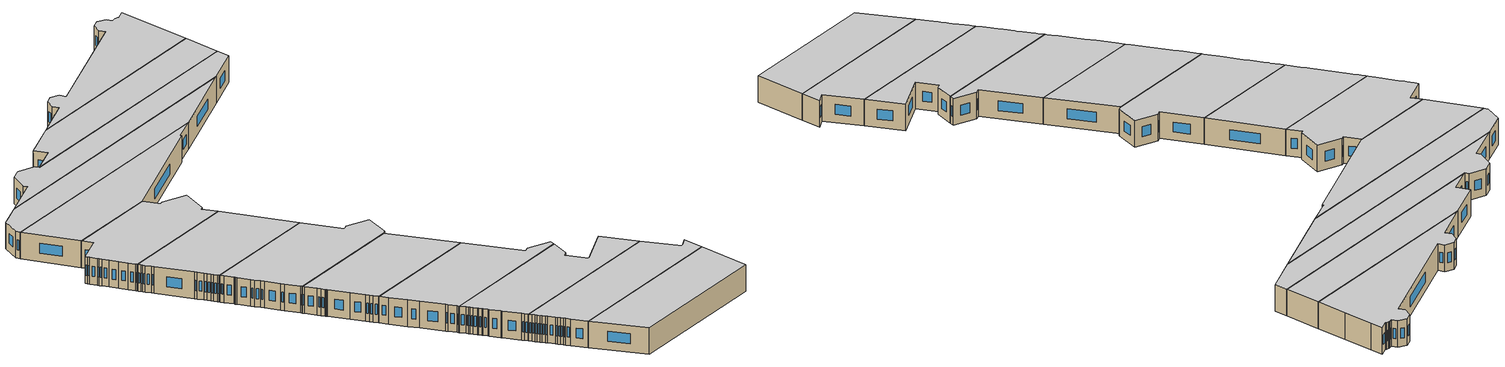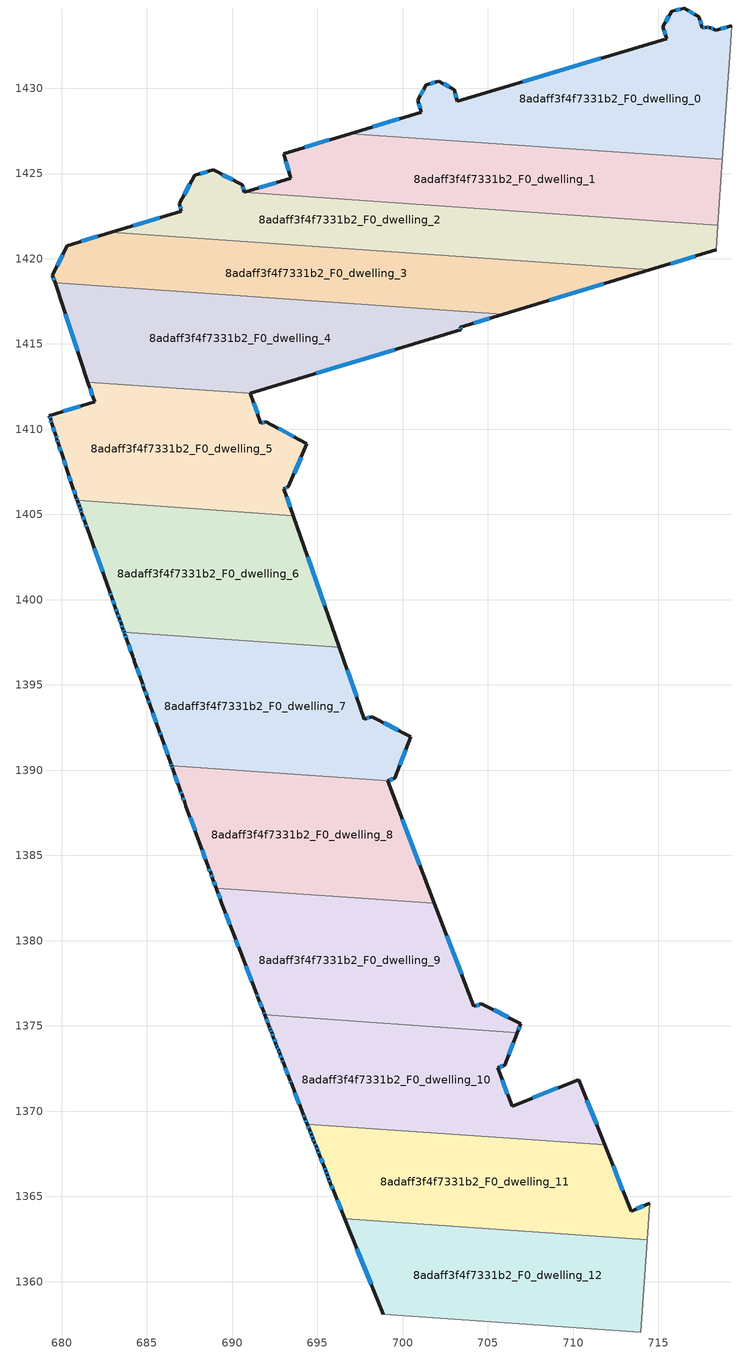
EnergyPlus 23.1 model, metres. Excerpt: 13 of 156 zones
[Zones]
8adaff3f4f7331b2_F0_dwelling_0
 floor ground (EU_floor_Construction): 719.31,1433.68 718.76,1425.82 696.94,1427.34 701.1,1428.6 700.89,1429.3 701.4,1430.2 702.12,1430.41 703.03,1429.93 703.21,1429.23 715.49,1432.92 715.28,1433.62 715.79,1434.51 716.52,1434.71 717.39,1434.19 717.58,1433.54 717.8,1433.58 717.99,1433.56 718.04,1433.55 718.27,1433.46 718.36,1433.4 z0
 wall outside (EU_wall_Construction): 719.31,1433.68 718.36,1433.4 718.27,1433.46 718.04,1433.55 717.99,1433.56 717.8,1433.58 717.58,1433.54 717.39,1434.19 716.52,1434.71 715.79,1434.51 715.28,1433.62 715.49,1432.92 703.21,1429.23 703.03,1429.93 702.12,1430.41 701.4,1430.2 700.89,1429.3 701.1,1428.6 696.94,1427.34 z0:3
 wall to 8adaff3f4f7331b2_F0_dwelling_1 (EU_wall_Construction): 696.94,1427.34 718.76,1425.82 z0:3
 wall to 8adaff3f4f7331b2_F0_dwelling_19 (EU_wall_Construction): 718.76,1425.82 718.99,1429.07 z0:3
 wall to 8adaff3f4f7331b2_F0_dwelling_17 (EU_wall_Construction): 719.21,1432.26 719.31,1433.68 z0:3
 wall to 8adaff3f4f7331b2_F0_dwelling_18 (EU_wall_Construction): 718.99,1429.07 719.21,1432.26 z0:3
 window (EU_Window_Construction): 701.9,1430.34 701.63,1430.26 / 702.75,1430.08 702.41,1430.26 / 703.15,1429.45 703.09,1429.71 / 711.64,1431.76 707.06,1430.39 / 715.34,1433.4 715.42,1433.14 / 715.63,1434.23 715.44,1433.9 / 716.29,1434.65 716.02,1434.57 / 717.12,1434.35 716.79,1434.55 / 717.52,1433.75 717.45,1433.99 / 717.73,1433.57 717.65,1433.55 / 717.93,1433.56 717.86,1433.57 / 718.2,1433.49 718.11,1433.52 / 719.01,1433.59 718.66,1433.49 / 699.8,1428.21 698.24,1427.74 / 700.95,1429.08 701.03,1428.82 / 701.24,1429.92 701.05,1429.58 z0.94:2.06
 ceiling to 8adaff3f4f7331b2_F1_dwelling_0 (EU_floor_Construction): 718.76,1425.82 719.31,1433.68 718.36,1433.4 718.27,1433.46 718.04,1433.55 717.99,1433.56 717.8,1433.58 717.58,1433.54 717.39,1434.19 716.52,1434.71 715.79,1434.51 715.28,1433.62 715.49,1432.92 703.21,1429.23 703.03,1429.93 702.12,1430.41 701.4,1430.2 700.89,1429.3 701.1,1428.6 696.94,1427.34 z3
8adaff3f4f7331b2_F0_dwelling_1
 floor ground (EU_floor_Construction): 718.76,1425.82 718.49,1421.97 690.72,1423.9 693.46,1424.72 693.03,1426.16 696.94,1427.34 z0
 wall outside (EU_wall_Construction): 696.94,1427.34 693.03,1426.16 693.46,1424.72 690.72,1423.9 z0:3
 wall to 8adaff3f4f7331b2_F0_dwelling_2 (EU_wall_Construction): 690.72,1423.9 718.49,1421.97 z0:3
 wall to 8adaff3f4f7331b2_F0_dwelling_19 (EU_wall_Construction): 718.49,1421.97 718.76,1425.82 z0:3
 window (EU_Window_Construction): 692.6,1424.46 691.58,1424.16 / 693.16,1425.71 693.32,1425.17 / 695.71,1426.97 694.26,1426.53 z0.94:2.06
 ceiling to 8adaff3f4f7331b2_F1_dwelling_1 (EU_floor_Construction): 718.49,1421.97 718.76,1425.82 696.94,1427.34 693.03,1426.16 693.46,1424.72 690.72,1423.9 z3
8adaff3f4f7331b2_F0_dwelling_10
 floor ground (EU_floor_Construction): 710.33,1371.85 711.86,1368.02 694.41,1369.23 694.27,1369.59 694.18,1369.83 693.46,1371.66 693.41,1371.8 692.99,1372.87 692.94,1373 692.79,1373.41 692.73,1373.54 692.63,1373.81 692.58,1373.94 692.42,1374.35 692.32,1374.61 692.25,1374.79 692.18,1374.96 691.92,1375.64 706.74,1374.61 706.01,1372.7 705.57,1372.54 706.42,1370.29 z0
 wall outside (EU_wall_Construction): 691.92,1375.64 692.18,1374.96 692.25,1374.79 692.32,1374.61 692.42,1374.35 692.58,1373.94 692.63,1373.81 692.73,1373.54 692.79,1373.41 692.94,1373 692.99,1372.87 693.41,1371.8 693.46,1371.66 694.18,1369.83 694.27,1369.59 694.41,1369.23 / 711.86,1368.02 710.33,1371.85 706.42,1370.29 705.57,1372.54 706.01,1372.7 706.74,1374.61 z0:3
 wall to 8adaff3f4f7331b2_F0_dwelling_9 (EU_wall_Construction): 706.74,1374.61 691.92,1375.64 z0:3
 wall to 8adaff3f4f7331b2_F0_dwelling_11 (EU_wall_Construction): 694.41,1369.23 711.86,1368.02 z0:3
 window (EU_Window_Construction): 693.43,1371.76 693.45,1371.71 / 693.12,1372.53 693.28,1372.13 / 692.96,1372.96 692.98,1372.91 / 692.83,1373.28 692.89,1373.13 / 692.75,1373.5 692.77,1373.45 / 692.66,1373.73 692.7,1373.63 / 692.59,1373.9 692.61,1373.85 / 692.47,1374.22 692.53,1374.07 / 692.35,1374.53 692.39,1374.43 / 692.27,1374.73 692.3,1374.67 / 692.2,1374.91 692.23,1374.84 / 692,1375.43 692.1,1375.17 / 706.24,1373.3 706.51,1374.01 / 705.71,1372.59 705.87,1372.65 / 706.16,1371 705.84,1371.83 / 709.11,1371.36 707.65,1370.78 / 711.38,1369.22 710.81,1370.65 / 694.31,1369.48 694.37,1369.35 / 694.21,1369.76 694.24,1369.67 / 693.69,1371.09 693.95,1370.41 z0.94:2.06
 ceiling to 8adaff3f4f7331b2_F1_dwelling_10 (EU_floor_Construction): 711.86,1368.02 710.33,1371.85 706.42,1370.29 705.57,1372.54 706.01,1372.7 706.74,1374.61 691.92,1375.64 692.18,1374.96 692.25,1374.79 692.32,1374.61 692.42,1374.35 692.58,1373.94 692.63,1373.81 692.73,1373.54 692.79,1373.41 692.94,1373 692.99,1372.87 693.41,1371.8 693.46,1371.66 694.18,1369.83 694.27,1369.59 694.41,1369.23 z3
8adaff3f4f7331b2_F0_dwelling_11
 floor ground (EU_floor_Construction): 711.86,1368.02 713.41,1364.12 714.49,1364.6 714.34,1362.46 696.61,1363.7 695.96,1365.31 695.77,1365.78 695.68,1366.01 695.58,1366.26 695.49,1366.5 695.4,1366.74 695.11,1367.45 695.02,1367.69 694.93,1367.93 694.83,1368.17 694.74,1368.4 694.65,1368.64 694.55,1368.88 694.41,1369.23 z0
 wall outside (EU_wall_Construction): 694.41,1369.23 694.55,1368.88 694.65,1368.64 694.74,1368.4 694.83,1368.17 694.93,1367.93 695.02,1367.69 695.11,1367.45 695.4,1366.74 695.49,1366.5 695.58,1366.26 695.68,1366.01 695.77,1365.78 695.96,1365.31 696.61,1363.7 / 714.49,1364.6 713.41,1364.12 711.86,1368.02 z0:3
 wall to 8adaff3f4f7331b2_F0_dwelling_12 (EU_wall_Construction): 696.61,1363.7 714.34,1362.46 z0:3
 wall to 8adaff3f4f7331b2_F0_dwelling_13 (EU_wall_Construction): 714.34,1362.46 714.49,1364.6 z0:3
 window (EU_Window_Construction): 695.61,1366.18 695.65,1366.09 / 695.52,1366.42 695.55,1366.33 / 695.42,1366.66 695.46,1366.57 / 695.2,1367.23 695.31,1366.96 / 695.05,1367.61 695.08,1367.52 / 694.95,1367.85 694.99,1367.76 / 694.86,1368.09 694.9,1368 / 694.77,1368.33 694.8,1368.24 / 694.67,1368.57 694.71,1368.48 / 694.58,1368.8 694.62,1368.71 / 694.45,1369.12 694.51,1368.99 / 712.93,1365.34 712.35,1366.8 / 714.16,1364.45 713.75,1364.27 / 696.16,1364.8 696.4,1364.2 / 695.83,1365.64 695.9,1365.46 / 695.71,1365.94 695.74,1365.86 z0.94:2.06
 ceiling to 8adaff3f4f7331b2_F1_dwelling_11 (EU_floor_Construction): 714.34,1362.46 714.49,1364.6 713.41,1364.12 711.86,1368.02 694.41,1369.23 694.55,1368.88 694.65,1368.64 694.74,1368.4 694.83,1368.17 694.93,1367.93 695.02,1367.69 695.11,1367.45 695.4,1366.74 695.49,1366.5 695.58,1366.26 695.68,1366.01 695.77,1365.78 695.96,1365.31 696.61,1363.7 z3
8adaff3f4f7331b2_F0_dwelling_12
 floor ground (EU_floor_Construction): 714.34,1362.46 713.97,1357.05 698.87,1358.1 696.61,1363.7 z0
 wall outside (EU_wall_Construction): 696.61,1363.7 698.87,1358.1 z0:3
 wall to 8adaff3f4f7331b2_F0_dwelling_13 (EU_wall_Construction): 698.87,1358.1 713.97,1357.05 714.34,1362.46 z0:3
 window (EU_Window_Construction): 697.32,1361.94 698.16,1359.85 z0.94:2.06
 ceiling to 8adaff3f4f7331b2_F1_dwelling_12 (EU_floor_Construction): 713.97,1357.05 714.34,1362.46 696.61,1363.7 698.87,1358.1 z3
8adaff3f4f7331b2_F0_dwelling_2
 floor ground (EU_floor_Construction): 718.49,1421.97 718.39,1420.52 714.51,1419.35 682.93,1421.55 687.04,1422.79 686.92,1423.21 687.81,1424.9 688.88,1425.21 690.59,1424.36 690.72,1423.9 z0
 wall outside (EU_wall_Construction): 690.72,1423.9 690.59,1424.36 688.88,1425.21 687.81,1424.9 686.92,1423.21 687.04,1422.79 682.93,1421.55 / 714.51,1419.35 718.39,1420.52 z0:3
 wall to 8adaff3f4f7331b2_F0_dwelling_3 (EU_wall_Construction): 682.93,1421.55 714.51,1419.35 z0:3
 wall to 8adaff3f4f7331b2_F0_dwelling_19 (EU_wall_Construction): 718.39,1420.52 718.49,1421.97 z0:3
 window (EU_Window_Construction): 690.68,1424.04 690.63,1424.21 / 715.72,1419.72 717.17,1420.15 / 685.75,1422.4 684.22,1421.94 / 686.95,1423.08 687,1422.92 / 687.53,1424.37 687.2,1423.74 / 688.55,1425.11 688.15,1424.99 / 690.05,1424.62 689.42,1424.94 z0.94:2.06
 ceiling to 8adaff3f4f7331b2_F1_dwelling_2 (EU_floor_Construction): 718.39,1420.52 718.49,1421.97 690.72,1423.9 690.59,1424.36 688.88,1425.21 687.81,1424.9 686.92,1423.21 687.04,1422.79 682.93,1421.55 714.51,1419.35 z3
8adaff3f4f7331b2_F0_dwelling_3
 floor ground (EU_floor_Construction): 714.51,1419.35 705.9,1416.75 679.62,1418.58 679.47,1419.04 680.35,1420.77 682.93,1421.55 z0
 wall outside (EU_wall_Construction): 705.9,1416.75 714.51,1419.35 / 682.93,1421.55 680.35,1420.77 679.47,1419.04 679.62,1418.58 z0:3
 wall to 8adaff3f4f7331b2_F0_dwelling_4 (EU_wall_Construction): 679.62,1418.58 705.9,1416.75 z0:3
 window (EU_Window_Construction): 708.6,1417.57 711.81,1418.53 / 679.51,1418.89 679.57,1418.73 / 680.07,1420.23 679.74,1419.58 / 682.12,1421.31 681.16,1421.01 z0.94:2.06
 ceiling to 8adaff3f4f7331b2_F1_dwelling_3 (EU_floor_Construction): 714.51,1419.35 682.93,1421.55 680.35,1420.77 679.47,1419.04 679.62,1418.58 705.9,1416.75 z3
8adaff3f4f7331b2_F0_dwelling_4
 floor ground (EU_floor_Construction): 705.9,1416.75 703.38,1415.99 703.42,1415.84 691.07,1412.1 681.55,1412.76 679.62,1418.58 z0
 wall outside (EU_wall_Construction): 691.07,1412.1 703.42,1415.84 703.38,1415.99 705.9,1416.75 / 679.62,1418.58 681.55,1412.76 z0:3
 wall to 8adaff3f4f7331b2_F0_dwelling_5 (EU_wall_Construction): 681.55,1412.76 691.07,1412.1 z0:3
 window (EU_Window_Construction): 703.41,1415.89 703.39,1415.94 / 694.94,1413.27 699.55,1414.67 / 680.22,1416.76 680.94,1414.59 / 704.17,1416.23 705.11,1416.51 z0.94:2.06
 ceiling to 8adaff3f4f7331b2_F1_dwelling_4 (EU_floor_Construction): 703.42,1415.84 703.38,1415.99 705.9,1416.75 679.62,1418.58 681.55,1412.76 691.07,1412.1 z3
8adaff3f4f7331b2_F0_dwelling_5
 floor ground (EU_floor_Construction): 691.97,1410.45 694.39,1409.15 693.31,1406.62 693.03,1406.52 693.59,1404.94 680.92,1405.82 680.87,1405.96 680.64,1406.65 680.33,1407.57 680.03,1408.5 679.8,1409.19 679.73,1409.42 679.65,1409.65 679.43,1410.34 679.35,1410.57 679.28,1410.8 681.94,1411.6 681.55,1412.76 691.07,1412.1 691.69,1410.36 z0
 wall outside (EU_wall_Construction): 681.55,1412.76 681.94,1411.6 679.28,1410.8 679.35,1410.57 679.43,1410.34 679.65,1409.65 679.73,1409.42 679.8,1409.19 680.03,1408.5 680.33,1407.57 680.64,1406.65 680.87,1405.96 680.92,1405.82 / 693.59,1404.94 693.03,1406.52 693.31,1406.62 694.39,1409.15 691.97,1410.45 691.69,1410.36 691.07,1412.1 z0:3
 wall to 8adaff3f4f7331b2_F0_dwelling_6 (EU_wall_Construction): 680.92,1405.82 693.59,1404.94 z0:3
 window (EU_Window_Construction): 680.12,1408.21 680.24,1407.86 / 679.87,1408.97 679.96,1408.71 / 679.75,1409.35 679.78,1409.26 / 679.68,1409.58 679.7,1409.49 / 679.5,1410.12 679.58,1409.87 / 679.38,1410.5 679.4,1410.41 / 679.3,1410.73 679.33,1410.64 / 681.1,1411.35 680.11,1411.05 / 681.67,1412.4 681.81,1411.96 / 691.5,1410.9 691.27,1411.55 / 691.89,1410.42 691.78,1410.39 / 693.63,1409.56 692.73,1410.04 / 693.65,1407.41 694.05,1408.35 / 693.12,1406.55 693.22,1406.59 / 693.41,1405.43 693.21,1406.03 / 680.89,1405.92 680.91,1405.87 / 680.71,1406.44 680.8,1406.18 / 680.43,1407.28 680.54,1406.94 z0.94:2.06
 ceiling to 8adaff3f4f7331b2_F1_dwelling_5 (EU_floor_Construction): 693.59,1404.94 693.03,1406.52 693.31,1406.62 694.39,1409.15 691.97,1410.45 691.69,1410.36 691.07,1412.1 681.55,1412.76 681.94,1411.6 679.28,1410.8 679.35,1410.57 679.43,1410.34 679.65,1409.65 679.73,1409.42 679.8,1409.19 680.03,1408.5 680.33,1407.57 680.64,1406.65 680.87,1405.96 680.92,1405.82 z3
8adaff3f4f7331b2_F0_dwelling_6
 floor ground (EU_floor_Construction): 693.59,1404.94 696.29,1397.21 683.67,1398.09 683.6,1398.29 683.49,1398.6 683.38,1398.91 683.27,1399.22 683.16,1399.53 682.93,1400.15 682.82,1400.46 681.49,1404.2 681.38,1404.51 681.19,1405.05 681.11,1405.28 681.03,1405.5 680.95,1405.73 680.92,1405.82 z0
 wall outside (EU_wall_Construction): 680.92,1405.82 680.95,1405.73 681.03,1405.5 681.11,1405.28 681.19,1405.05 681.38,1404.51 681.49,1404.2 682.82,1400.46 682.93,1400.15 683.16,1399.53 683.27,1399.22 683.38,1398.91 683.49,1398.6 683.6,1398.29 683.67,1398.09 / 696.29,1397.21 693.59,1404.94 z0:3
 wall to 8adaff3f4f7331b2_F0_dwelling_7 (EU_wall_Construction): 683.67,1398.09 696.29,1397.21 z0:3
 window (EU_Window_Construction): 683.3,1399.12 683.34,1399 / 683.19,1399.43 683.23,1399.32 / 683,1399.96 683.09,1399.72 / 682.86,1400.37 682.9,1400.25 / 681.91,1403.03 682.41,1401.63 / 681.42,1404.41 681.46,1404.29 / 681.25,1404.88 681.32,1404.68 / 681.14,1405.2 681.17,1405.12 / 681.06,1405.43 681.09,1405.35 / 680.98,1405.66 681.01,1405.58 / 695.44,1399.63 694.43,1402.52 / 683.62,1398.22 683.65,1398.15 / 683.52,1398.5 683.57,1398.38 / 683.41,1398.81 683.45,1398.69 z0.94:2.06
 ceiling to 8adaff3f4f7331b2_F1_dwelling_6 (EU_floor_Construction): 696.29,1397.21 693.59,1404.94 680.92,1405.82 680.95,1405.73 681.03,1405.5 681.11,1405.28 681.19,1405.05 681.38,1404.51 681.49,1404.2 682.82,1400.46 682.93,1400.15 683.16,1399.53 683.27,1399.22 683.38,1398.91 683.49,1398.6 683.6,1398.29 683.67,1398.09 z3
8adaff3f4f7331b2_F0_dwelling_7
 floor ground (EU_floor_Construction): 696.29,1397.21 697.77,1392.99 698.18,1393.14 700.48,1391.96 699.56,1389.54 699.12,1389.37 686.45,1390.25 686.4,1390.41 685.84,1391.98 685.73,1392.29 685.17,1393.87 685.06,1394.18 684.83,1394.81 684.72,1395.13 684.27,1396.4 684.25,1396.45 684.23,1396.53 684.21,1396.57 684.2,1396.61 684.19,1396.63 684.17,1396.67 683.82,1397.66 683.71,1397.97 683.67,1398.09 z0
 wall outside (EU_wall_Construction): 683.67,1398.09 683.71,1397.97 683.82,1397.66 684.17,1396.67 684.19,1396.63 684.2,1396.61 684.21,1396.57 684.23,1396.53 684.25,1396.45 684.27,1396.4 684.72,1395.13 684.83,1394.81 685.06,1394.18 685.17,1393.87 685.73,1392.29 685.84,1391.98 686.4,1390.41 686.45,1390.25 / 699.12,1389.37 699.56,1389.54 700.48,1391.96 698.18,1393.14 697.77,1392.99 696.29,1397.21 z0:3
 wall to 8adaff3f4f7331b2_F0_dwelling_8 (EU_wall_Construction): 686.45,1390.25 699.12,1389.37 z0:3
 window (EU_Window_Construction): 685.76,1392.2 685.8,1392.08 / 685.34,1393.38 685.55,1392.79 / 685.09,1394.09 685.13,1393.97 / 684.9,1394.62 684.99,1394.38 / 684.76,1395.03 684.8,1394.91 / 684.41,1396 684.58,1395.53 / 683.93,1397.35 684.06,1396.98 / 683.75,1397.88 683.79,1397.76 / 683.68,1398.05 683.7,1398.01 / 697.3,1394.31 696.75,1395.89 / 698.05,1393.09 697.9,1393.04 / 699.76,1392.33 698.9,1392.77 / 699.85,1390.3 700.19,1391.2 / 699.26,1389.42 699.42,1389.49 / 686.42,1390.36 686.44,1390.3 / 686.01,1391.49 686.22,1390.9 z0.94:2.06
 ceiling to 8adaff3f4f7331b2_F1_dwelling_7 (EU_floor_Construction): 699.56,1389.54 700.48,1391.96 698.18,1393.14 697.77,1392.99 696.29,1397.21 683.67,1398.09 683.71,1397.97 683.82,1397.66 684.17,1396.67 684.19,1396.63 684.2,1396.61 684.21,1396.57 684.23,1396.53 684.25,1396.45 684.27,1396.4 684.72,1395.13 684.83,1394.81 685.06,1394.18 685.17,1393.87 685.73,1392.29 685.84,1391.98 686.4,1390.41 686.45,1390.25 699.12,1389.37 z3
8adaff3f4f7331b2_F0_dwelling_8
 floor ground (EU_floor_Construction): 699.12,1389.37 701.87,1382.18 689.07,1383.08 688.87,1383.61 688.74,1383.97 688.6,1384.33 688.07,1385.77 687.29,1387.89 687.28,1387.93 687.27,1387.97 687.25,1388.02 687.23,1388.07 687.21,1388.11 687.07,1388.52 686.96,1388.83 686.51,1390.09 686.45,1390.25 z0
 wall outside (EU_wall_Construction): 686.45,1390.25 686.51,1390.09 686.96,1388.83 687.07,1388.52 687.21,1388.11 687.23,1388.07 687.25,1388.02 687.27,1387.97 687.28,1387.93 687.29,1387.89 688.07,1385.77 688.6,1384.33 688.74,1383.97 688.87,1383.61 689.07,1383.08 / 701.87,1382.18 699.12,1389.37 z0:3
 wall to 8adaff3f4f7331b2_F0_dwelling_9 (EU_wall_Construction): 689.07,1383.08 701.87,1382.18 z0:3
 window (EU_Window_Construction): 688.24,1385.32 688.44,1384.78 / 687.54,1387.23 687.83,1386.44 / 687.11,1388.39 687.17,1388.24 / 686.99,1388.73 687.03,1388.62 / 686.65,1389.7 686.82,1389.23 / 686.47,1390.2 686.49,1390.14 / 701.01,1384.44 699.98,1387.12 / 688.93,1383.44 689.01,1383.24 / 688.78,1383.86 688.83,1383.72 / 688.65,1384.22 688.7,1384.08 z0.94:2.06
 ceiling to 8adaff3f4f7331b2_F1_dwelling_8 (EU_floor_Construction): 701.87,1382.18 699.12,1389.37 686.45,1390.25 686.51,1390.09 686.96,1388.83 687.07,1388.52 687.21,1388.11 687.23,1388.07 687.25,1388.02 687.27,1387.97 687.28,1387.93 687.29,1387.89 688.07,1385.77 688.6,1384.33 688.74,1383.97 688.87,1383.61 689.07,1383.08 z3
8adaff3f4f7331b2_F0_dwelling_9
 floor ground (EU_floor_Construction): 701.87,1382.18 704.19,1376.14 704.63,1376.31 706.94,1375.13 706.74,1374.61 691.92,1375.64 691.91,1375.65 691.85,1375.83 691.51,1376.7 691.44,1376.87 690.5,1379.31 690.09,1380.38 689.41,1382.18 689.07,1383.08 z0
 wall outside (EU_wall_Construction): 689.07,1383.08 689.41,1382.18 690.09,1380.38 690.5,1379.31 691.44,1376.87 691.51,1376.7 691.85,1375.83 691.91,1375.65 691.92,1375.64 / 706.74,1374.61 706.94,1375.13 704.63,1376.31 704.19,1376.14 701.87,1382.18 z0:3
 window (EU_Window_Construction): 691.46,1376.81 691.49,1376.75 / 690.8,1378.54 691.15,1377.63 / 690.22,1380.05 690.37,1379.64 / 689.62,1381.61 689.88,1380.94 / 689.18,1382.79 689.3,1382.46 / 703.46,1378.04 702.6,1380.29 / 704.49,1376.26 704.33,1376.19 / 706.21,1375.5 705.35,1375.94 / 706.8,1374.77 706.87,1374.97 / 691.87,1375.77 691.89,1375.71 / 691.62,1376.42 691.74,1376.1 z0.94:2.06
 ceiling to 8adaff3f4f7331b2_F1_dwelling_9 (EU_floor_Construction): 706.74,1374.61 706.94,1375.13 704.63,1376.31 704.19,1376.14 701.87,1382.18 689.07,1383.08 689.41,1382.18 690.09,1380.38 690.5,1379.31 691.44,1376.87 691.51,1376.7 691.85,1375.83 691.91,1375.65 691.92,1375.64 z3
[Building]
EU S2 Campaign: North Axis=0; Terrain=City; Solar Distribution=FullExterior
[Site:Location]
Vienna: Latitude=48; Longitude=16.5; Time Zone=1; Elevation=183
[SizingPeriod:WeatherFileDays]
AnnualSizingPeriod: Begin Month=1; Begin Day of Month=1; End Month=12; End Day of Month=31; Day of Week for Start Day=Monday; Use Weather File Daylight Saving Period=No; Use Weather File Rain and Snow Indicators=No
[MATERIAL]
EU_InternalMass_Material: Roughness=MediumRough; Thickness=0.1; Conductivity=1; Density=1800; Specific Heat=900; Thermal Absorptance=0.9; Solar Absorptance=0.7; Visible Absorptance=0.7
[MATERIAL:NOMASS] Roughness=MediumRough; Thermal Absorptance=0.9; Solar Absorptance=0.7; Visible Absorptance=0.7
Name | Thermal Resistance
EU_wall_NoMass | 0.914258
EU_floor_NoMass | 1.09711
[WINDOWMATERIAL:SIMPLEGLAZINGSYSTEM]
EU_Window_SimpleGlazing: UFactor=2.09642; Solar Heat Gain Coefficient=0.65; Visible Transmittance=0.65
[CONSTRUCTION]
EU_wall_Construction: EU_wall_NoMass
EU_floor_Construction: EU_floor_NoMass
EU_Window_Construction: EU_Window_SimpleGlazing
EU_InternalMass_Construction: EU_InternalMass_Material
[ZONE] Type=1; Multiplier=1; Ceiling Height=autocalculate; Floor Area=autocalculate; Part of Total Floor Area=Yes
Name | Volume
8adaff3f4f7331b2_F0_dwelling_0 | 286.055
8adaff3f4f7331b2_F0_dwelling_1 | 290.933
8adaff3f4f7331b2_F0_dwelling_10 | 286.036
8adaff3f4f7331b2_F0_dwelling_11 | 286.045
8adaff3f4f7331b2_F0_dwelling_12 | 267.985
8adaff3f4f7331b2_F0_dwelling_2 | 281.104
8adaff3f4f7331b2_F0_dwelling_3 | 286.068
8adaff3f4f7331b2_F0_dwelling_4 | 307.83
8adaff3f4f7331b2_F0_dwelling_5 | 264.242
8adaff3f4f7331b2_F0_dwelling_6 | 286.013
8adaff3f4f7331b2_F0_dwelling_7 | 304.587
8adaff3f4f7331b2_F0_dwelling_8 | 267.466
8adaff3f4f7331b2_F0_dwelling_9 | 286.03
[INTERNALMASS] Construction=EU_InternalMass_Construction
Name | Zone or ZoneList | Surface Area
8adaff3f4f7331b2_F0_dwelling_0_EU_InternalMass | 8adaff3f4f7331b2_F0_dwelling_0 | 95.3512
8adaff3f4f7331b2_F0_dwelling_1_EU_InternalMass | 8adaff3f4f7331b2_F0_dwelling_1 | 96.978
8adaff3f4f7331b2_F0_dwelling_2_EU_InternalMass | 8adaff3f4f7331b2_F0_dwelling_2 | 93.701
8adaff3f4f7331b2_F0_dwelling_3_EU_InternalMass | 8adaff3f4f7331b2_F0_dwelling_3 | 95.3557
8adaff3f4f7331b2_F0_dwelling_4_EU_InternalMass | 8adaff3f4f7331b2_F0_dwelling_4 | 102.61
8adaff3f4f7331b2_F0_dwelling_5_EU_InternalMass | 8adaff3f4f7331b2_F0_dwelling_5 | 88.0809
8adaff3f4f7331b2_F0_dwelling_6_EU_InternalMass | 8adaff3f4f7331b2_F0_dwelling_6 | 95.3409
8adaff3f4f7331b2_F0_dwelling_7_EU_InternalMass | 8adaff3f4f7331b2_F0_dwelling_7 | 101.53
8adaff3f4f7331b2_F0_dwelling_8_EU_InternalMass | 8adaff3f4f7331b2_F0_dwelling_8 | 89.1552
8adaff3f4f7331b2_F0_dwelling_9_EU_InternalMass | 8adaff3f4f7331b2_F0_dwelling_9 | 95.3439
8adaff3f4f7331b2_F0_dwelling_10_EU_InternalMass | 8adaff3f4f7331b2_F0_dwelling_10 | 95.3453
8adaff3f4f7331b2_F0_dwelling_11_EU_InternalMass | 8adaff3f4f7331b2_F0_dwelling_11 | 95.3489
8adaff3f4f7331b2_F0_dwelling_12_EU_InternalMass | 8adaff3f4f7331b2_F0_dwelling_12 | 89.3286
[OTHEREQUIPMENT] Fuel Type=Electricity; Design Level Calculation Method=Watts/Area; Power per Zone Floor Area=1; Fraction Latent=0; Fraction Radiant=0; Fraction Lost=0; Carbon Dioxide Generation Rate=0; EndUse Subcategory=EU_Step8_InternalGains
Name | Zone or ZoneList or Space or SpaceList | Schedule
EU_Step8_InternalGain_8adaff3f4f7331b2_F0_dwelling_0_f000 | 8adaff3f4f7331b2_F0_dwelling_0 | EU_Step8_GainSchedule_8adaff3f4f7331b2_F0_dwelling_0_f000
EU_Step8_InternalGain_8adaff3f4f7331b2_F0_dwelling_1_f000 | 8adaff3f4f7331b2_F0_dwelling_1 | EU_Step8_GainSchedule_8adaff3f4f7331b2_F0_dwelling_1_f000
EU_Step8_InternalGain_8adaff3f4f7331b2_F0_dwelling_2_f000 | 8adaff3f4f7331b2_F0_dwelling_2 | EU_Step8_GainSchedule_8adaff3f4f7331b2_F0_dwelling_2_f000
EU_Step8_InternalGain_8adaff3f4f7331b2_F0_dwelling_3_f000 | 8adaff3f4f7331b2_F0_dwelling_3 | EU_Step8_GainSchedule_8adaff3f4f7331b2_F0_dwelling_3_f000
EU_Step8_InternalGain_8adaff3f4f7331b2_F0_dwelling_4_f000 | 8adaff3f4f7331b2_F0_dwelling_4 | EU_Step8_GainSchedule_8adaff3f4f7331b2_F0_dwelling_4_f000
EU_Step8_InternalGain_8adaff3f4f7331b2_F0_dwelling_5_f000 | 8adaff3f4f7331b2_F0_dwelling_5 | EU_Step8_GainSchedule_8adaff3f4f7331b2_F0_dwelling_5_f000
EU_Step8_InternalGain_8adaff3f4f7331b2_F0_dwelling_6_f000 | 8adaff3f4f7331b2_F0_dwelling_6 | EU_Step8_GainSchedule_8adaff3f4f7331b2_F0_dwelling_6_f000
EU_Step8_InternalGain_8adaff3f4f7331b2_F0_dwelling_7_f000 | 8adaff3f4f7331b2_F0_dwelling_7 | EU_Step8_GainSchedule_8adaff3f4f7331b2_F0_dwelling_7_f000
EU_Step8_InternalGain_8adaff3f4f7331b2_F0_dwelling_8_f000 | 8adaff3f4f7331b2_F0_dwelling_8 | EU_Step8_GainSchedule_8adaff3f4f7331b2_F0_dwelling_8_f000
EU_Step8_InternalGain_8adaff3f4f7331b2_F0_dwelling_9_f000 | 8adaff3f4f7331b2_F0_dwelling_9 | EU_Step8_GainSchedule_8adaff3f4f7331b2_F0_dwelling_9_f000
EU_Step8_InternalGain_8adaff3f4f7331b2_F0_dwelling_10_f000 | 8adaff3f4f7331b2_F0_dwelling_10 | EU_Step8_GainSchedule_8adaff3f4f7331b2_F0_dwelling_10_f000
EU_Step8_InternalGain_8adaff3f4f7331b2_F0_dwelling_11_f000 | 8adaff3f4f7331b2_F0_dwelling_11 | EU_Step8_GainSchedule_8adaff3f4f7331b2_F0_dwelling_11_f000
EU_Step8_InternalGain_8adaff3f4f7331b2_F0_dwelling_12_f000 | 8adaff3f4f7331b2_F0_dwelling_12 | EU_Step8_GainSchedule_8adaff3f4f7331b2_F0_dwelling_12_f000
[ZONEVENTILATION:DESIGNFLOWRATE] Schedule=EU_AlwaysOn; Design Flow Rate Calculation Method=AirChanges/Hour; Air Changes per Hour=0.546891; Ventilation Type=Natural; Fan Pressure Rise=0; Fan Total Efficiency=1; Constant Term Coefficient=1; Temperature Term Coefficient=0; Velocity Term Coefficient=0; Velocity Squared Term Coefficient=0; Minimum Indoor Temperature=-100; Maximum Indoor Temperature=100; Delta Temperature=-100; Minimum Outdoor Temperature=-100; Maximum Outdoor Temperature=100; Maximum Wind Speed=40
Name | Zone or ZoneList or Space or SpaceList
EU_ConstantAir_8adaff3f4f7331b2_F0_dwelling_0 | 8adaff3f4f7331b2_F0_dwelling_0
EU_ConstantAir_8adaff3f4f7331b2_F0_dwelling_1 | 8adaff3f4f7331b2_F0_dwelling_1
EU_ConstantAir_8adaff3f4f7331b2_F0_dwelling_2 | 8adaff3f4f7331b2_F0_dwelling_2
EU_ConstantAir_8adaff3f4f7331b2_F0_dwelling_3 | 8adaff3f4f7331b2_F0_dwelling_3
EU_ConstantAir_8adaff3f4f7331b2_F0_dwelling_4 | 8adaff3f4f7331b2_F0_dwelling_4
EU_ConstantAir_8adaff3f4f7331b2_F0_dwelling_5 | 8adaff3f4f7331b2_F0_dwelling_5
EU_ConstantAir_8adaff3f4f7331b2_F0_dwelling_6 | 8adaff3f4f7331b2_F0_dwelling_6
EU_ConstantAir_8adaff3f4f7331b2_F0_dwelling_7 | 8adaff3f4f7331b2_F0_dwelling_7
EU_ConstantAir_8adaff3f4f7331b2_F0_dwelling_8 | 8adaff3f4f7331b2_F0_dwelling_8
EU_ConstantAir_8adaff3f4f7331b2_F0_dwelling_9 | 8adaff3f4f7331b2_F0_dwelling_9
EU_ConstantAir_8adaff3f4f7331b2_F0_dwelling_10 | 8adaff3f4f7331b2_F0_dwelling_10
EU_ConstantAir_8adaff3f4f7331b2_F0_dwelling_11 | 8adaff3f4f7331b2_F0_dwelling_11
EU_ConstantAir_8adaff3f4f7331b2_F0_dwelling_12 | 8adaff3f4f7331b2_F0_dwelling_12
[HVACTEMPLATE:THERMOSTAT] Constant Heating Setpoint=20; Constant Cooling Setpoint=50
EU_HeatOnly_8adaff3f4f7331b2_F0_dwelling_0; EU_HeatOnly_8adaff3f4f7331b2_F0_dwelling_1; EU_HeatOnly_8adaff3f4f7331b2_F0_dwelling_2; EU_HeatOnly_8adaff3f4f7331b2_F0_dwelling_3; EU_HeatOnly_8adaff3f4f7331b2_F0_dwelling_4; EU_HeatOnly_8adaff3f4f7331b2_F0_dwelling_5; EU_HeatOnly_8adaff3f4f7331b2_F0_dwelling_6; EU_HeatOnly_8adaff3f4f7331b2_F0_dwelling_7; EU_HeatOnly_8adaff3f4f7331b2_F0_dwelling_8; EU_HeatOnly_8adaff3f4f7331b2_F0_dwelling_9; EU_HeatOnly_8adaff3f4f7331b2_F0_dwelling_10; EU_HeatOnly_8adaff3f4f7331b2_F0_dwelling_11; EU_HeatOnly_8adaff3f4f7331b2_F0_dwelling_12; EU_HeatOnly_8adaff3f4f7331b2_F0_dwelling_13; EU_HeatOnly_8adaff3f4f7331b2_F0_dwelling_14; EU_HeatOnly_8adaff3f4f7331b2_F0_dwelling_15; EU_HeatOnly_8adaff3f4f7331b2_F0_dwelling_16; EU_HeatOnly_8adaff3f4f7331b2_F0_dwelling_17; EU_HeatOnly_8adaff3f4f7331b2_F0_dwelling_18; EU_HeatOnly_8adaff3f4f7331b2_F0_dwelling_19; EU_HeatOnly_8adaff3f4f7331b2_F0_dwelling_20; EU_HeatOnly_8adaff3f4f7331b2_F0_dwelling_21; EU_HeatOnly_8adaff3f4f7331b2_F0_dwelling_22; EU_HeatOnly_8adaff3f4f7331b2_F0_dwelling_23; EU_HeatOnly_8adaff3f4f7331b2_F0_dwelling_24; EU_HeatOnly_8adaff3f4f7331b2_F0_dwelling_25; EU_HeatOnly_8adaff3f4f7331b2_F1_dwelling_0; EU_HeatOnly_8adaff3f4f7331b2_F1_dwelling_1; EU_HeatOnly_8adaff3f4f7331b2_F1_dwelling_2; EU_HeatOnly_8adaff3f4f7331b2_F1_dwelling_3; EU_HeatOnly_8adaff3f4f7331b2_F1_dwelling_4; EU_HeatOnly_8adaff3f4f7331b2_F1_dwelling_5; EU_HeatOnly_8adaff3f4f7331b2_F1_dwelling_6; EU_HeatOnly_8adaff3f4f7331b2_F1_dwelling_7; EU_HeatOnly_8adaff3f4f7331b2_F1_dwelling_8; EU_HeatOnly_8adaff3f4f7331b2_F1_dwelling_9; EU_HeatOnly_8adaff3f4f7331b2_F1_dwelling_10; EU_HeatOnly_8adaff3f4f7331b2_F1_dwelling_11; EU_HeatOnly_8adaff3f4f7331b2_F1_dwelling_12; EU_HeatOnly_8adaff3f4f7331b2_F1_dwelling_13; EU_HeatOnly_8adaff3f4f7331b2_F1_dwelling_14; EU_HeatOnly_8adaff3f4f7331b2_F1_dwelling_15; EU_HeatOnly_8adaff3f4f7331b2_F1_dwelling_16; EU_HeatOnly_8adaff3f4f7331b2_F1_dwelling_17; EU_HeatOnly_8adaff3f4f7331b2_F1_dwelling_18; EU_HeatOnly_8adaff3f4f7331b2_F1_dwelling_19; EU_HeatOnly_8adaff3f4f7331b2_F1_dwelling_20; EU_HeatOnly_8adaff3f4f7331b2_F1_dwelling_21; EU_HeatOnly_8adaff3f4f7331b2_F1_dwelling_22; EU_HeatOnly_8adaff3f4f7331b2_F1_dwelling_23; EU_HeatOnly_8adaff3f4f7331b2_F1_dwelling_24; EU_HeatOnly_8adaff3f4f7331b2_F1_dwelling_25; EU_HeatOnly_8adaff3f4f7331b2_F2_dwelling_0; EU_HeatOnly_8adaff3f4f7331b2_F2_dwelling_1; EU_HeatOnly_8adaff3f4f7331b2_F2_dwelling_2; EU_HeatOnly_8adaff3f4f7331b2_F2_dwelling_3; EU_HeatOnly_8adaff3f4f7331b2_F2_dwelling_4; EU_HeatOnly_8adaff3f4f7331b2_F2_dwelling_5; EU_HeatOnly_8adaff3f4f7331b2_F2_dwelling_6; EU_HeatOnly_8adaff3f4f7331b2_F2_dwelling_7; EU_HeatOnly_8adaff3f4f7331b2_F2_dwelling_8; EU_HeatOnly_8adaff3f4f7331b2_F2_dwelling_9; EU_HeatOnly_8adaff3f4f7331b2_F2_dwelling_10; EU_HeatOnly_8adaff3f4f7331b2_F2_dwelling_11; EU_HeatOnly_8adaff3f4f7331b2_F2_dwelling_12; EU_HeatOnly_8adaff3f4f7331b2_F2_dwelling_13; EU_HeatOnly_8adaff3f4f7331b2_F2_dwelling_14; EU_HeatOnly_8adaff3f4f7331b2_F2_dwelling_15; EU_HeatOnly_8adaff3f4f7331b2_F2_dwelling_16; EU_HeatOnly_8adaff3f4f7331b2_F2_dwelling_17; EU_HeatOnly_8adaff3f4f7331b2_F2_dwelling_18; EU_HeatOnly_8adaff3f4f7331b2_F2_dwelling_19; EU_HeatOnly_8adaff3f4f7331b2_F2_dwelling_20; EU_HeatOnly_8adaff3f4f7331b2_F2_dwelling_21; EU_HeatOnly_8adaff3f4f7331b2_F2_dwelling_22; EU_HeatOnly_8adaff3f4f7331b2_F2_dwelling_23; EU_HeatOnly_8adaff3f4f7331b2_F2_dwelling_24; EU_HeatOnly_8adaff3f4f7331b2_F2_dwelling_25; EU_HeatOnly_8adaff3f4f7331b2_F3_dwelling_0; EU_HeatOnly_8adaff3f4f7331b2_F3_dwelling_1; EU_HeatOnly_8adaff3f4f7331b2_F3_dwelling_2; EU_HeatOnly_8adaff3f4f7331b2_F3_dwelling_3; EU_HeatOnly_8adaff3f4f7331b2_F3_dwelling_4; EU_HeatOnly_8adaff3f4f7331b2_F3_dwelling_5; EU_HeatOnly_8adaff3f4f7331b2_F3_dwelling_6; EU_HeatOnly_8adaff3f4f7331b2_F3_dwelling_7; EU_HeatOnly_8adaff3f4f7331b2_F3_dwelling_8; EU_HeatOnly_8adaff3f4f7331b2_F3_dwelling_9; EU_HeatOnly_8adaff3f4f7331b2_F3_dwelling_10; EU_HeatOnly_8adaff3f4f7331b2_F3_dwelling_11; EU_HeatOnly_8adaff3f4f7331b2_F3_dwelling_12; EU_HeatOnly_8adaff3f4f7331b2_F3_dwelling_13; EU_HeatOnly_8adaff3f4f7331b2_F3_dwelling_14; EU_HeatOnly_8adaff3f4f7331b2_F3_dwelling_15; EU_HeatOnly_8adaff3f4f7331b2_F3_dwelling_16; EU_HeatOnly_8adaff3f4f7331b2_F3_dwelling_17; EU_HeatOnly_8adaff3f4f7331b2_F3_dwelling_18; EU_HeatOnly_8adaff3f4f7331b2_F3_dwelling_19; EU_HeatOnly_8adaff3f4f7331b2_F3_dwelling_20; EU_HeatOnly_8adaff3f4f7331b2_F3_dwelling_21; EU_HeatOnly_8adaff3f4f7331b2_F3_dwelling_22; EU_HeatOnly_8adaff3f4f7331b2_F3_dwelling_23; EU_HeatOnly_8adaff3f4f7331b2_F3_dwelling_24; EU_HeatOnly_8adaff3f4f7331b2_F3_dwelling_25; EU_HeatOnly_8adaff3f4f7331b2_F4_dwelling_0; EU_HeatOnly_8adaff3f4f7331b2_F4_dwelling_1; EU_HeatOnly_8adaff3f4f7331b2_F4_dwelling_2; EU_HeatOnly_8adaff3f4f7331b2_F4_dwelling_3; EU_HeatOnly_8adaff3f4f7331b2_F4_dwelling_4; EU_HeatOnly_8adaff3f4f7331b2_F4_dwelling_5; EU_HeatOnly_8adaff3f4f7331b2_F4_dwelling_6; EU_HeatOnly_8adaff3f4f7331b2_F4_dwelling_7; EU_HeatOnly_8adaff3f4f7331b2_F4_dwelling_8; EU_HeatOnly_8adaff3f4f7331b2_F4_dwelling_9; EU_HeatOnly_8adaff3f4f7331b2_F4_dwelling_10; EU_HeatOnly_8adaff3f4f7331b2_F4_dwelling_11; EU_HeatOnly_8adaff3f4f7331b2_F4_dwelling_12; EU_HeatOnly_8adaff3f4f7331b2_F4_dwelling_13; EU_HeatOnly_8adaff3f4f7331b2_F4_dwelling_14; EU_HeatOnly_8adaff3f4f7331b2_F4_dwelling_15; EU_HeatOnly_8adaff3f4f7331b2_F4_dwelling_16; EU_HeatOnly_8adaff3f4f7331b2_F4_dwelling_17; EU_HeatOnly_8adaff3f4f7331b2_F4_dwelling_18; EU_HeatOnly_8adaff3f4f7331b2_F4_dwelling_19; EU_HeatOnly_8adaff3f4f7331b2_F4_dwelling_20; EU_HeatOnly_8adaff3f4f7331b2_F4_dwelling_21; EU_HeatOnly_8adaff3f4f7331b2_F4_dwelling_22; EU_HeatOnly_8adaff3f4f7331b2_F4_dwelling_23; EU_HeatOnly_8adaff3f4f7331b2_F4_dwelling_24; EU_HeatOnly_8adaff3f4f7331b2_F4_dwelling_25; EU_HeatOnly_8adaff3f4f7331b2_F5_dwelling_0; EU_HeatOnly_8adaff3f4f7331b2_F5_dwelling_1; EU_HeatOnly_8adaff3f4f7331b2_F5_dwelling_2; EU_HeatOnly_8adaff3f4f7331b2_F5_dwelling_3; EU_HeatOnly_8adaff3f4f7331b2_F5_dwelling_4; EU_HeatOnly_8adaff3f4f7331b2_F5_dwelling_5; EU_HeatOnly_8adaff3f4f7331b2_F5_dwelling_6; EU_HeatOnly_8adaff3f4f7331b2_F5_dwelling_7; EU_HeatOnly_8adaff3f4f7331b2_F5_dwelling_8; EU_HeatOnly_8adaff3f4f7331b2_F5_dwelling_9; EU_HeatOnly_8adaff3f4f7331b2_F5_dwelling_10; EU_HeatOnly_8adaff3f4f7331b2_F5_dwelling_11; EU_HeatOnly_8adaff3f4f7331b2_F5_dwelling_12; EU_HeatOnly_8adaff3f4f7331b2_F5_dwelling_13; EU_HeatOnly_8adaff3f4f7331b2_F5_dwelling_14; EU_HeatOnly_8adaff3f4f7331b2_F5_dwelling_15; EU_HeatOnly_8adaff3f4f7331b2_F5_dwelling_16; EU_HeatOnly_8adaff3f4f7331b2_F5_dwelling_17; EU_HeatOnly_8adaff3f4f7331b2_F5_dwelling_18; EU_HeatOnly_8adaff3f4f7331b2_F5_dwelling_19; EU_HeatOnly_8adaff3f4f7331b2_F5_dwelling_20; EU_HeatOnly_8adaff3f4f7331b2_F5_dwelling_21; EU_HeatOnly_8adaff3f4f7331b2_F5_dwelling_22; EU_HeatOnly_8adaff3f4f7331b2_F5_dwelling_23; EU_HeatOnly_8adaff3f4f7331b2_F5_dwelling_24; EU_HeatOnly_8adaff3f4f7331b2_F5_dwelling_25
[HVACTEMPLATE:ZONE:IDEALLOADSAIRSYSTEM] System Availability Schedule=EU_AlwaysOn; Maximum Heating Supply Air Temperature=50; Minimum Cooling Supply Air Temperature=13; Maximum Heating Supply Air Humidity Ratio=0.0156; Minimum Cooling Supply Air Humidity Ratio=0.0077; Heating Limit=NoLimit; Cooling Limit=NoLimit; Heating Availability Schedule=EU_AlwaysOn; Cooling Availability Schedule=EU_CoolingOff; Dehumidification Control Type=ConstantSensibleHeatRatio; Cooling Sensible Heat Ratio=0.7; Dehumidification Setpoint=60; Humidification Control Type=None; Humidification Setpoint=30; Outdoor Air Method=None; Outdoor Air Flow Rate per Person=0.00944; Outdoor Air Flow Rate per Zone Floor Area=0; Outdoor Air Flow Rate per Zone=0; Demand Controlled Ventilation Type=None; Outdoor Air Economizer Type=NoEconomizer; Heat Recovery Type=None; Sensible Heat Recovery Effectiveness=0.7; Latent Heat Recovery Effectiveness=0.65
Name | Template Thermostat
8adaff3f4f7331b2_F0_dwelling_0 | EU_HeatOnly_8adaff3f4f7331b2_F0_dwelling_0
8adaff3f4f7331b2_F0_dwelling_1 | EU_HeatOnly_8adaff3f4f7331b2_F0_dwelling_1
8adaff3f4f7331b2_F0_dwelling_2 | EU_HeatOnly_8adaff3f4f7331b2_F0_dwelling_2
8adaff3f4f7331b2_F0_dwelling_3 | EU_HeatOnly_8adaff3f4f7331b2_F0_dwelling_3
8adaff3f4f7331b2_F0_dwelling_4 | EU_HeatOnly_8adaff3f4f7331b2_F0_dwelling_4
8adaff3f4f7331b2_F0_dwelling_5 | EU_HeatOnly_8adaff3f4f7331b2_F0_dwelling_5
8adaff3f4f7331b2_F0_dwelling_6 | EU_HeatOnly_8adaff3f4f7331b2_F0_dwelling_6
8adaff3f4f7331b2_F0_dwelling_7 | EU_HeatOnly_8adaff3f4f7331b2_F0_dwelling_7
8adaff3f4f7331b2_F0_dwelling_8 | EU_HeatOnly_8adaff3f4f7331b2_F0_dwelling_8
8adaff3f4f7331b2_F0_dwelling_9 | EU_HeatOnly_8adaff3f4f7331b2_F0_dwelling_9
8adaff3f4f7331b2_F0_dwelling_10 | EU_HeatOnly_8adaff3f4f7331b2_F0_dwelling_10
8adaff3f4f7331b2_F0_dwelling_11 | EU_HeatOnly_8adaff3f4f7331b2_F0_dwelling_11
8adaff3f4f7331b2_F0_dwelling_12 | EU_HeatOnly_8adaff3f4f7331b2_F0_dwelling_12
[SIZING:ZONE] Zone Cooling Design Supply Air Temperature Input Method=SupplyAirTemperature; Zone Cooling Design Supply Air Temperature=13; Zone Heating Design Supply Air Temperature Input Method=SupplyAirTemperature; Zone Heating Design Supply Air Temperature=50; Zone Cooling Design Supply Air Humidity Ratio=0.008; Zone Heating Design Supply Air Humidity Ratio=0.008; Cooling Design Air Flow Method=DesignDay; Cooling Design Air Flow Rate=0; Cooling Minimum Air Flow per Zone Floor Area=0.000762; Cooling Minimum Air Flow=0; Cooling Minimum Air Flow Fraction=0.2; Heating Design Air Flow Method=DesignDay; Heating Design Air Flow Rate=0; Heating Maximum Air Flow per Zone Floor Area=0.002032; Heating Maximum Air Flow=0.141576; Heating Maximum Air Flow Fraction=0.3; Account for Dedicated Outdoor Air System=No; Dedicated Outdoor Air System Control Strategy=NeutralSupplyAir; Dedicated Outdoor Air Low Setpoint Temperature for Design=autosize; Dedicated Outdoor Air High Setpoint Temperature for Design=autosize; Zone Load Sizing Method=Sensible Load Only No Latent Load; Zone Latent Cooling Design Supply Air Humidity Ratio Input Method=HumidityRatioDifference; Zone Cooling Design Supply Air Humidity Ratio Difference=0.005; Zone Latent Heating Design Supply Air Humidity Ratio Input Method=HumidityRatioDifference; Zone Humidification Design Supply Air Humidity Ratio Difference=0.005
8adaff3f4f7331b2_F0_dwelling_0; 8adaff3f4f7331b2_F0_dwelling_1; 8adaff3f4f7331b2_F0_dwelling_2; 8adaff3f4f7331b2_F0_dwelling_3; 8adaff3f4f7331b2_F0_dwelling_4; 8adaff3f4f7331b2_F0_dwelling_5; 8adaff3f4f7331b2_F0_dwelling_6; 8adaff3f4f7331b2_F0_dwelling_7; 8adaff3f4f7331b2_F0_dwelling_8; 8adaff3f4f7331b2_F0_dwelling_9; 8adaff3f4f7331b2_F0_dwelling_10; 8adaff3f4f7331b2_F0_dwelling_11; 8adaff3f4f7331b2_F0_dwelling_12
[SCHEDULE:CONSTANT]
Name | Hourly Value
EU_AlwaysOn | 1
EU_CoolingOff | 0
[SCHEDULE:FILE] Column Number=1; Rows to Skip at Top=0; Number of Hours of Data=8760; Column Separator=Comma; Interpolate to Timestep=No; Minutes per Item=60; Adjust Schedule for Daylight Savings=Yes
Name | File
EU_Step8_GainSchedule_8adaff3f4f7331b2_F0_dwelling_0_f000 | ../../schedules/8adaff3f4f7331b2/8adaff3f4f7331b2_F0_dwelling_0_f000_gain.csv
EU_Step8_GainSchedule_8adaff3f4f7331b2_F0_dwelling_1_f000 | ../../schedules/8adaff3f4f7331b2/8adaff3f4f7331b2_F0_dwelling_1_f000_gain.csv
EU_Step8_GainSchedule_8adaff3f4f7331b2_F0_dwelling_2_f000 | ../../schedules/8adaff3f4f7331b2/8adaff3f4f7331b2_F0_dwelling_2_f000_gain.csv
EU_Step8_GainSchedule_8adaff3f4f7331b2_F0_dwelling_3_f000 | ../../schedules/8adaff3f4f7331b2/8adaff3f4f7331b2_F0_dwelling_3_f000_gain.csv
EU_Step8_GainSchedule_8adaff3f4f7331b2_F0_dwelling_4_f000 | ../../schedules/8adaff3f4f7331b2/8adaff3f4f7331b2_F0_dwelling_4_f000_gain.csv
EU_Step8_GainSchedule_8adaff3f4f7331b2_F0_dwelling_5_f000 | ../../schedules/8adaff3f4f7331b2/8adaff3f4f7331b2_F0_dwelling_5_f000_gain.csv
EU_Step8_GainSchedule_8adaff3f4f7331b2_F0_dwelling_6_f000 | ../../schedules/8adaff3f4f7331b2/8adaff3f4f7331b2_F0_dwelling_6_f000_gain.csv
EU_Step8_GainSchedule_8adaff3f4f7331b2_F0_dwelling_7_f000 | ../../schedules/8adaff3f4f7331b2/8adaff3f4f7331b2_F0_dwelling_7_f000_gain.csv
EU_Step8_GainSchedule_8adaff3f4f7331b2_F0_dwelling_8_f000 | ../../schedules/8adaff3f4f7331b2/8adaff3f4f7331b2_F0_dwelling_8_f000_gain.csv
EU_Step8_GainSchedule_8adaff3f4f7331b2_F0_dwelling_9_f000 | ../../schedules/8adaff3f4f7331b2/8adaff3f4f7331b2_F0_dwelling_9_f000_gain.csv
EU_Step8_GainSchedule_8adaff3f4f7331b2_F0_dwelling_10_f000 | ../../schedules/8adaff3f4f7331b2/8adaff3f4f7331b2_F0_dwelling_10_f000_gain.csv
EU_Step8_GainSchedule_8adaff3f4f7331b2_F0_dwelling_11_f000 | ../../schedules/8adaff3f4f7331b2/8adaff3f4f7331b2_F0_dwelling_11_f000_gain.csv
EU_Step8_GainSchedule_8adaff3f4f7331b2_F0_dwelling_12_f000 | ../../schedules/8adaff3f4f7331b2/8adaff3f4f7331b2_F0_dwelling_12_f000_gain.csv
